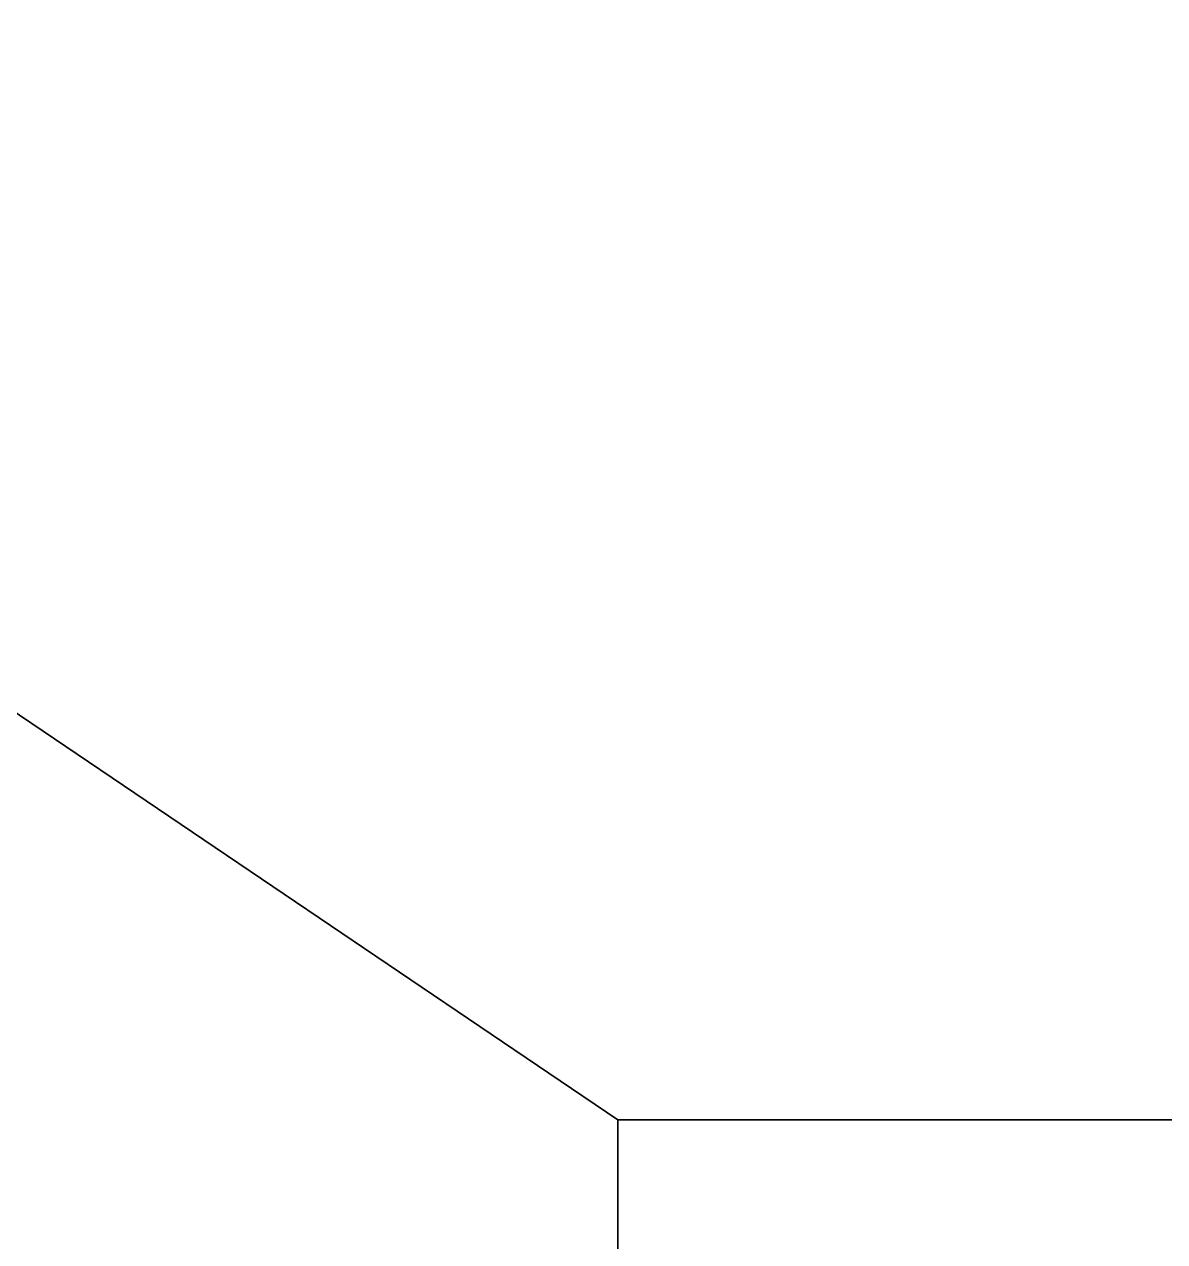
# Model space of a CAD drawing. Header units: millimetres. Extents: x -1782 to 1782, y -2523 to 2523.
# Drawn here: x -541.72 to -534.06, y -1510.99 to -1502.81 of the extents above; entities that cross this region are included whole.
import ezdxf

# ---------------------------------------------------------------- set-up
doc = ezdxf.new("R2010")
doc.units = ezdxf.units.MM
doc.linetypes.add('点画线', pattern=[18, 12, -2, 2, -2])
doc.linetypes.add('虚线', pattern=[2, 1, -1])
doc.layers.get('0').update_dxf_attribs({"lineweight": 35})
for name, color, linetype, lineweight in [('EB0', 7, 'Continuous', 35), ('中心线层', 1, '点画线', 18), ('粗实线层', 7, 'Continuous', 35), ('虚线层', 6, '虚线', 18)]:
    doc.layers.add(name, color=color, linetype=linetype, lineweight=lineweight)

# ---------------------------------------------------------------- blocks, each defined once
blk = doc.blocks.new('*X24')
at = {"layer": 'EB0'}
for p, q in [((9, 46.5), (9, -46.5)), ((9, -46.5), (7, -46.5)), ((9, -46.5), (21.5, -65))]:
    blk.add_line(p, q, dxfattribs=at)

msp = doc.modelspace()

# ---------------------------------------------------------------- linework, layer by layer
msp.add_circle((-566.2331, -1600.1704), 554)
at = {"layer": '中心线层'}
msp.add_circle((-566.2331, -1600.1704), 400, dxfattribs=at)
at = {"layer": '粗实线层'}
for radius in [112.5, 109.5]:
    msp.add_circle((-566.2331, -1600.1704), radius, dxfattribs=at)

# ---------------------------------------------------------------- block references
at = {"layer": '虚线层', "xscale": -1, "rotation": 270}
msp.add_blockref('*X24', (-491.2331, -1519.1704), dxfattribs=at)

doc.saveas('drawing.dxf')
